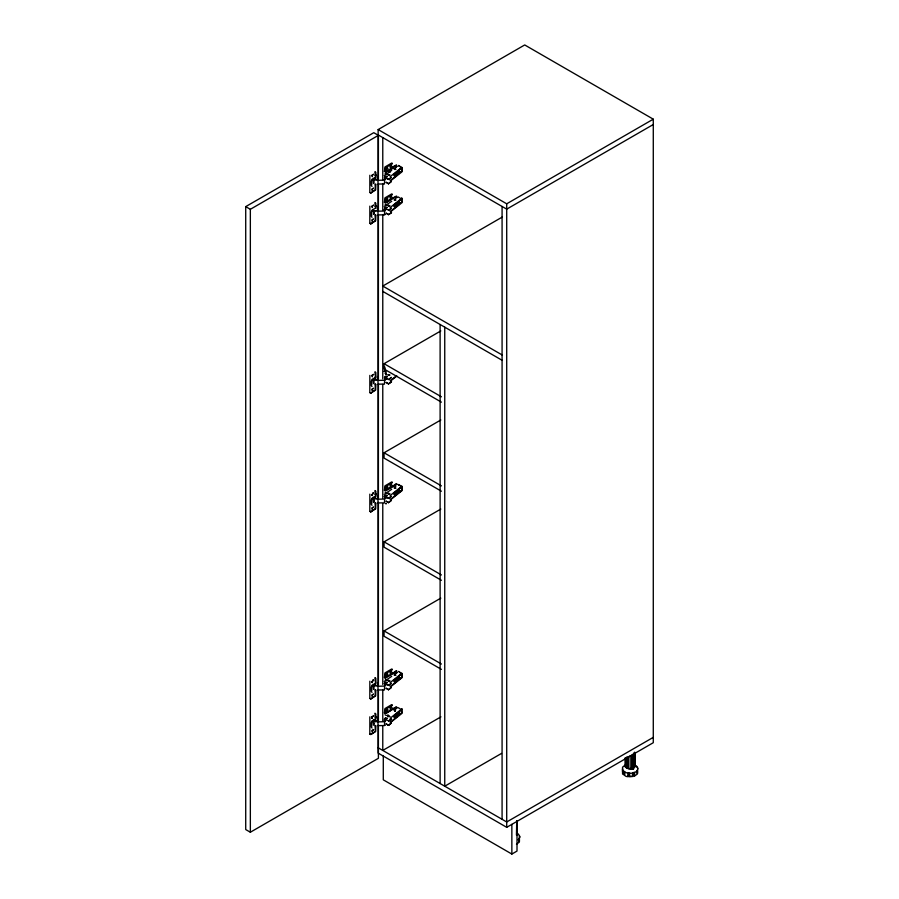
<?xml version="1.0" encoding="UTF-8"?>
<svg xmlns="http://www.w3.org/2000/svg" width="899" height="899" viewBox="0 0 899 899"><rect width="100%" height="100%" fill="white"/><g stroke="black" fill="none" stroke-linecap="round" stroke-linejoin="round"><path stroke-width="1.35" d="M385.311 177.957L385.311 176.665L384.918 178.013M516.464 835.104L516.745 820.596M517.161 820.776L516.813 834.103L516.813 820.821M519.397 836.036L519.375 841.711L519.397 839.452M622.558 772.005L622.558 768.6M626.693 757.172L626.502 767.96L625.389 767.004L625.389 757.7M626.502 767.96L626.502 757.34M630.143 755.553L630.143 768.836L628.165 768.611L628.165 756.655M633.773 753.351L633.773 767.96L632.109 768.611L632.109 755.329M633.773 767.96L635.29 765.858L635.29 752.575M369.849 206.141L369.815 223.087L370.646 223.851L375.636 220.907L375.883 215.075M369.849 175.26L369.815 192.206L370.646 192.97L375.636 190.026L375.883 184.194M369.849 375.389L369.815 392.324L370.646 393.088L375.636 390.155L375.883 384.311M369.849 494.147L369.815 511.093L370.646 511.857L375.636 508.924L375.883 503.08M369.849 716.84L369.815 733.786L370.646 734.55L375.636 731.606L375.883 725.774M369.849 681.206L369.815 698.152L370.646 698.916L375.636 695.983L375.883 690.14M401.673 202.376L401.684 198.319L390.155 207.557M401.673 171.495L401.684 167.439L390.155 176.676M401.673 713.076L401.684 709.019L390.155 718.256M371.68 184.969L372.119 180.283L375.883 177.541L375.849 172.462L374.984 171.664L375.546 177.238L372.029 179.272L371.231 181.216L371.231 185.43L372.017 186.43M371.68 215.85L371.703 212.321L372.849 210.186M371.68 385.087L372.119 380.412L375.883 377.659L375.849 372.579L374.984 371.781L375.546 377.355L372.029 379.389L371.231 381.345L371.231 385.559L372.017 386.559M371.68 503.856L372.119 499.181L375.883 496.428L375.849 491.348L374.984 490.551L375.546 496.124L372.029 498.158L371.231 500.114L371.231 504.328L372.017 505.328M371.68 690.915L372.119 686.24L375.883 683.487L375.849 678.408L374.984 677.61L375.546 683.184L372.029 685.218L371.231 687.173L371.231 691.387L372.017 692.376M371.68 726.549L372.119 721.863L375.883 719.121L375.849 714.042L374.984 713.244L375.546 718.807L372.029 720.852L371.231 722.796L371.231 727.01L372.017 728.01M385.66 379.524C384.907 377.434 383.817 380.648 385.66 379.209M385.39 369.141L385.368 371.287L384.131 371.343L386.244 371.815M384.648 497.934L385.356 497.619M385.278 721.2L384.244 720.402L385.649 720.526M392.2 163.933L385.57 167.652L385.368 171.17L384.435 171.394L384.941 167L391.762 163L392.335 163.371M392.2 194.813L385.57 198.533L385.368 202.05L384.435 202.275L384.941 197.881L391.762 193.881L392.335 194.24M384.435 371.512L384.941 367.118M392.2 482.819L385.57 486.539L385.368 490.056L384.435 490.281L384.941 485.887L391.762 481.898L392.335 482.257M392.2 669.879L385.57 673.598L385.368 677.116L384.435 677.34L384.941 672.946L391.762 668.957L392.335 669.317M384.952 684.6L385.356 684.667M392.2 705.513L385.57 709.232L385.368 712.75L384.435 712.974L384.941 708.581L391.762 704.58L392.335 704.94M373.647 378.794L373.636 383.648M373.647 720.245L373.636 725.1M385.604 179.171L384.514 179.025L385.356 178.721M384.761 684.903L385.66 685.038M375.546 184.419L375.052 184.07L375.422 189.554L371.096 192.824L370.062 192.577L371.096 192.824M375.052 214.951L375.422 220.435L371.096 223.705L370.062 223.458L371.096 223.705M375.052 384.199L375.422 389.683L371.096 392.953L370.062 392.706L371.096 392.953M375.052 502.968L375.422 508.452L371.096 511.722L370.062 511.475L371.096 511.722M375.052 690.027L375.422 695.5L371.096 698.781L370.062 698.534L371.096 698.781M375.052 725.65L375.422 731.134L371.096 734.404L370.062 734.157L371.096 734.404M626.828 768.196L633.458 769.218L633.57 765.858M385.525 498.439C385.604 497.776 383.3 498.349 385.525 498.136M385.929 172.765L386.064 175.125M385.929 372.883L386.064 375.243M385.413 379.715L384.637 379.164M385.413 685.544L384.637 684.993M385.278 210.501L384.244 209.703L385.66 209.973M384.514 209.905L385.132 210.209M384.514 720.605L385.132 720.908M399.28 203.668L399.212 204.354L399.943 202.96L398.886 204.219M385.547 208.782L384.57 208.602L385.143 207.961L384.918 208.894M385.536 377.434L385.143 377.209C386.671 378.187 383.367 378.187 385.12 377.501M385.547 496.799C384.457 496.45 384.884 496.529 385.143 495.978L384.918 496.911M385.547 683.847L384.637 683.105L385.559 683.251L384.918 683.97M385.547 719.481L384.57 719.301L385.143 718.661L385.311 719.537L384.165 719.211M399.504 491.753L399.28 490.034L397.875 491.753L398.886 492.225M399.504 678.812L399.28 677.093L397.875 678.812L398.886 679.284M399.504 714.435L399.28 712.727L398.336 713.278L398.1 714.907L398.336 713.278C399.313 712.21 397.954 712.323 399.437 713.165M622.569 769.387L622.569 773.994L623.906 774.916L623.906 771.499L624.783 772.106L624.783 775.522L626.12 776.433L628.154 776.635L628.57 773.005M625.389 764.723L625.389 767.004M516.745 835.216L517.161 834.058M394.537 169.484L395.009 169.091M394.582 488.101L395.009 487.977M394.605 675.25L395.009 675.037M384.558 214.456L385.289 214.546M384.558 725.156L385.289 725.246M399.718 490.573L399.437 491.112C398.796 489.562 398.841 489.393 398.336 490.584L398.684 492.135M399.718 677.632L399.437 678.172L398.471 676.88M384.952 178.654L384.514 179.306M384.952 209.534L384.356 209.658M518.161 839.913L520.094 836.879L518.229 833.879M519.375 838.306L518.892 842.464L516.476 844.172M384.48 377.602L385.547 378.029M387.435 715.256L388.166 714.874M385.311 177.418L384.57 177.721L384.986 177.26M384.671 208.512L385.536 208.186M384.671 496.529L385.536 496.192M384.671 683.577L385.536 683.251M384.671 719.211L385.536 718.885M395.021 486.752L396.054 485.943M395.021 673.801L397.291 672.497M394.661 709.378L396.054 708.626M375.366 210.962L376.76 210.411M375.366 721.661L376.76 721.11M628.165 768.611L628.356 756.486M398.954 204.556L390.166 211.557M390.155 495.563L401.684 486.337L401.673 490.393L398.954 492.573M390.155 682.622L401.684 673.396L401.673 677.453L398.954 679.622M390.166 180.677L397.133 175.125M390.66 180.823L402.044 171.754L402.044 167.551L398.403 165.45M390.66 211.703L402.044 202.635L401.729 197.971M390.166 380.794L396.144 376.04M390.66 380.94L396.875 375.996M390.166 499.563L397.133 494.023M390.66 499.709L402.044 490.64L402.044 486.438L397.763 484.336M390.166 686.622L397.133 681.082M390.66 686.769L402.044 677.7L402.044 673.497L398.403 671.407M390.166 722.257L397.133 716.705M390.66 722.403L402.044 713.334L401.729 708.67M395.099 710.94L394.582 710.558L394.976 711.244L395.526 710.401L394.268 710.558L395.009 710.671M398.684 679.194L398.583 676.891M399.28 171.147L398.066 172.305L398.268 173.529L399.504 172.855C400.853 168.967 396.414 173.597 398.886 173.338L399.943 172.08L398.392 173.473L398.336 171.698C399.752 170.54 397.425 171.068 399.313 171.158M399.28 202.028L398.066 203.185L398.268 204.41L399.504 203.736C400.044 198.814 397.01 207.478 398.336 202.578C399.313 201.511 397.954 201.623 399.437 202.466M399.28 490.034L398.1 492.225L398.066 491.191L398.268 492.427L399.077 492.292M399.28 677.093L398.1 679.284L398.066 678.251L398.268 679.475L399.077 679.352M399.28 712.727L398.1 714.907L398.066 713.885L398.268 715.11L399.077 714.986M388.626 210.209L391.402 208.13L389.042 210.411L386.21 208.995M388.626 379.445L391.402 377.378L389.042 379.659L386.21 378.232M388.626 720.908L391.402 718.829L389.042 721.11L386.21 719.694M625.21 765.285L622.558 767.117L622.569 770.308L626.12 772.735L631.548 773.286L636.323 771.69L638.2 768.701L636.312 765.712M623.884 766.487L624.771 765.881M395.234 167.619L396.054 167.057M395.234 198.499L397.291 197.432M384.266 175.462L391.694 170.405M384.266 206.332L391.694 201.286M384.266 494.349L391.694 489.292M384.266 681.408L391.694 676.351M375.299 377.322L375.04 377.063M393.818 175.687L397.279 173.597M393.818 206.556L397.279 204.478M394.695 493.394L397.021 492M393.818 494.574L397.279 492.495M394.695 680.453L397.021 679.06M393.818 681.633L397.279 679.554M393.818 717.256L397.279 715.177M385.941 490.022L391.458 486.842L385.941 490.427L384.435 490.281M391.458 168.338L385.941 171.54L384.435 171.394M375.883 208.422L375.849 203.343L374.984 202.545L375.546 208.107L372.029 210.152L371.231 212.097L371.231 216.311L372.017 217.311M391.458 199.218L385.941 202.41L384.435 202.275M384.435 677.34L385.941 677.486L391.458 673.902L390.784 674.272M391.458 709.918L385.941 713.109L384.435 712.974M378.142 179.789L378.142 129.568L524.713 44.95L653.281 119.174L653.281 742.709L506.71 827.327L378.142 753.104L378.142 725.313M378.4 726.021L378.4 758.295L250.349 832.227L245.719 829.552L245.719 206.624L373.77 132.692L378.4 135.356L378.4 178.856M245.719 206.624L250.349 209.287L378.4 135.356M378.142 129.568L506.71 203.803L653.281 119.174M653.281 124.523L506.71 209.141L378.142 134.917M502.372 216.996L382.772 286.051L502.08 354.925M441.398 402.145L384.064 369.039L384.064 363.69L440.802 330.922M441.398 491.214L384.064 458.108L384.064 452.77L440.802 420.002M441.398 580.293L384.064 547.188L384.064 541.839L440.802 509.081M441.398 669.373L384.064 636.256L384.064 630.918L440.802 598.15M394.133 709.952L397.291 707.771M440.915 716.863L382.772 750.429L382.772 726.583M501.518 753.418L444.747 786.209L444.747 327.169M653.281 737.36L506.71 821.978L378.142 747.754M383.289 755.531L383.289 779.826L511.857 854.05L517.004 851.083L517.004 821.394M374.254 213.175L373.613 213.524L374.422 212.838M390.784 168.315L391.458 167.956M391.458 198.836C373.141 210.681 406.842 190.374 393.369 197.746L392.38 197.364M391.458 709.536C373.141 721.38 406.842 701.074 393.369 708.446L392.38 708.064M395.549 167.259L397.403 166.304M395.549 673.216L397.403 672.261M377.861 180.193L377.636 179.53M374.355 178.35L373.647 178.665L373.636 183.52M374.355 497.237L373.647 497.552L373.636 502.417M375.299 214.726L375.546 215.299M375.299 383.974L375.546 384.536M375.299 502.743L375.546 503.305M375.299 689.803L375.546 690.365M375.299 725.426L375.546 725.999M373.366 492.888L371.928 495.36L371.804 494.652L372.321 495.63L372.321 494.09L373.726 493.113L372.579 493.146M373.366 679.947L371.928 682.42L371.804 681.712L372.321 682.689L372.321 681.15L373.726 680.172L372.579 680.206M373.714 501.136L374.422 500.855M373.714 723.83L374.422 723.538M386.233 373.355L386.008 374.433M633.211 773.016L634.525 772.578L634.66 775.938L637.031 774.264L637.492 770.106L637.492 773.511L637.492 771.263M632.008 775.23L633.323 774.781L634.525 775.983M375.04 175.586L376.602 175.193M375.04 206.467L376.602 206.073M375.04 494.484L376.602 494.079M375.04 717.166L376.602 716.773M385.12 496.27L384.165 496.529M385.12 683.33L384.165 683.577M385.143 177.081L384.502 177.451L385.087 177.732M395.009 199.971L394.537 200.365L395.077 200.162M516.779 832.924L516.813 834.103M632.109 768.611L630.143 768.836M375.861 179.609L376.76 179.53M375.861 379.726L376.76 379.659M375.861 498.496L376.76 498.428M386.727 173.192L386.008 174.316M394.605 169.304L395.279 169.506M392.38 166.484L393.369 166.866L396.56 165.034L393.11 166.708L393.987 167.866L386.244 171.698L385.941 171.136M377.895 176.71L378.041 180.553L377.704 176.698M392.38 485.37L393.369 485.763C399.841 480.549 396.493 485.786 385.941 490.427M392.38 672.43L393.369 672.823C399.841 667.609 396.493 672.834 385.941 677.486M386.21 378.782L386.851 379.041L386.312 378.827M386.21 497.552L386.851 497.81L386.312 497.597M386.21 684.611L386.48 684.633M628.57 775.275L629.929 775.41M385.39 177.328L384.671 177.631M378.108 180.205L373.669 179.733L373.669 183.036M373.636 214.4L373.636 210.501L378.108 211.085M378.108 499.102L373.669 498.63L373.669 501.934M378.108 686.162L373.669 685.69L373.647 684.611L376.187 685.252M378.108 721.785L373.669 721.313L373.669 724.616M385.502 503.586L386.368 503.8M385.525 503.418L385.941 503.507M626.693 767.802L628.356 768.443M400.122 166.708L398.92 166.135M398.257 484.741L398.92 485.033M389.053 171.923L390.054 172.361L389.177 171.731M631.199 768.094L633.458 769.218M384.986 173.159L386.379 173.912M384.986 204.039L386.379 204.792M384.986 373.287L386.379 374.029M384.986 492.056L386.379 492.798M386.379 679.858L384.929 678.475M384.986 714.739L386.379 715.492M397.954 196.881L400.246 198.151M397.954 707.58L400.246 708.85M382.772 291.388L502.08 360.274M384.064 363.69L441.398 396.796M384.064 452.77L441.398 485.876M384.064 541.839L441.398 574.944M384.064 630.918L441.398 664.024M399.527 485.314L400.358 485.763M399.527 672.362L400.358 672.823M375.175 178.508L376.187 179.306M375.175 378.625L376.187 379.423M375.175 720.088L376.187 720.886M396.526 202.826L393.919 205.478L402.044 198.432L395.695 203.927L395.032 207.163L395.369 203.781M396.526 713.525L393.919 716.177L402.044 709.131L395.695 714.626L395.032 717.863L395.369 714.48M392.335 167.102L392.728 167.607L392.582 166.854M392.335 197.982L392.728 198.488L392.582 197.724M392.335 485.988L392.728 486.494L392.582 485.741M392.335 673.048L392.728 673.553L392.582 672.8M392.335 708.682L392.728 709.187L392.582 708.423M637.02 767.117L637.492 767.858M385.885 204.601L386.064 206.006M385.885 492.618L386.064 494.012M385.885 679.666L386.064 681.071M377.962 209.456L377.76 207.287L378.041 211.434M377.962 378.704L377.76 376.535L378.041 379.322M377.895 495.607L377.962 497.473M377.895 682.667L377.962 684.532M377.962 720.155L377.76 717.986L378.041 720.773M385.986 204.197L386.008 205.197M385.986 492.202L386.008 493.203M385.986 679.262L386.008 680.262M378.029 495.607L378.041 498.091M378.029 682.667L378.041 685.139M373.636 689.477L373.636 685.566L373.669 688.994M373.669 210.613L373.669 213.917M373.669 383.165L373.669 379.861L378.108 380.333L378.142 214.85M634.896 752.384L634.896 767.004M634.604 752.283L634.604 766.892M633.492 753.238L633.492 767.858M633.323 772.511L633.211 776.421L629.514 776.781L629.514 773.365L628.154 773.23L628.154 776.635M632.042 755.126L632.042 768.409M625.726 757.666L625.726 766.959M625.333 757.857L625.333 765.824M511.857 824.361L511.857 854.05M506.71 203.803L506.71 827.327M502.08 206.467L502.08 819.315M440.117 324.494L440.117 783.535M382.772 137.592L382.772 179.654M382.772 183.868L382.772 210.512M382.772 214.715L382.772 378.794M382.772 384.401L382.772 498.001M382.772 503.609L382.772 684.51M382.772 690.129L382.772 720.976M378.4 184.464L378.4 211.119M378.4 215.333L378.4 379.479M378.4 383.693L378.4 498.743M378.4 502.946L378.4 685.341M378.4 689.544L378.4 721.818M378.142 184.003L378.142 210.647M378.142 384.536L378.142 498.136M378.142 502.339L378.142 686.049M378.142 690.252L378.142 721.11M250.349 209.287L250.349 832.227M385.311 376.793L385.311 378.086L385.311 376.793M385.311 207.545L385.311 208.838L385.311 207.545M385.311 718.245L385.311 719.537L385.311 718.245M385.311 682.622L385.311 683.903L385.311 682.622M385.311 495.563L385.311 496.844L385.311 495.563M391.402 165.124L390.481 168.214L389.997 165.877L391.402 165.124M391.402 196.004L390.481 199.095L389.997 196.757L391.402 196.004M391.402 484.01L390.481 487.101L389.997 484.763L391.402 484.01M391.402 671.07L390.481 674.16L389.997 671.823L391.402 671.07M391.402 706.704L390.481 709.794L389.997 707.457L391.402 706.704M375.029 178.923L374.085 179.115L375.029 178.923M375.029 379.041L374.085 379.243L375.029 379.041M375.029 497.81L374.085 498.001L375.029 497.81M375.029 684.869L374.085 685.06L375.029 684.869M375.029 720.504L374.085 720.695L375.029 720.504M384.648 180.115L384.457 184.003L378.063 184.003L377.951 180.328L384.648 180.115M384.648 210.984L384.457 214.883L378.063 214.883L377.951 211.209L384.648 210.984M384.648 380.232L384.457 384.12L378.063 384.131L377.951 380.446L384.648 380.232M384.648 499.001L384.457 502.889L378.063 502.901L377.951 499.215L384.648 499.001M384.648 686.061L384.457 689.949L378.063 689.96L377.951 686.274L384.648 686.061M384.648 721.683L384.457 725.583L378.063 725.583L377.951 721.908L384.648 721.683M399.28 491.686L399.212 492.36L399.943 490.978L399.28 491.686M399.28 678.745L399.212 679.419L399.943 678.026L399.28 678.745M399.28 714.368L399.212 715.053L399.943 713.66L399.28 714.368M398.594 172.203L399.032 173.586L398.403 173.046L399.167 171.394L399.92 171.552L398.594 172.203M398.594 203.084L399.032 204.466L398.403 203.927L399.167 202.275L399.92 202.432L398.594 203.084M398.594 491.101L399.032 492.472L398.403 491.933L399.167 490.281L399.92 490.438L398.594 491.101M398.594 678.149L398.403 678.992L399.167 677.34L399.92 677.498L398.594 678.149M398.594 713.784L399.032 715.166L398.403 714.626L399.167 712.974L399.92 713.132L398.594 713.784M372.321 175.204L372.321 176.743L372.074 175.136L373.726 174.226L372.321 175.204M372.321 189.105L372.321 190.644L372.242 188.723L373.726 188.127L372.321 189.105M372.321 206.073L372.321 207.624L372.074 206.017L373.726 205.107L372.321 206.073M372.321 219.985L372.321 221.525L372.242 219.592L373.726 219.008L372.321 219.985M372.321 375.321L372.321 376.861L372.074 375.265L373.726 374.344L372.321 375.321M372.321 389.222L372.321 390.773L372.242 388.84L373.726 388.244L372.321 389.222M372.321 507.991L372.321 509.542L372.242 507.609L373.726 507.014L372.321 507.991M372.321 695.051L372.321 696.601L372.242 694.669L373.726 694.073L372.321 695.051M372.321 716.773L372.321 718.323L372.074 716.717L373.726 715.806L372.321 716.773M372.321 730.685L372.321 732.224L372.242 730.291L373.726 729.707L372.321 730.685M387.75 168.248L386.559 169.563L386.896 167.855L387.75 168.248M387.75 199.117L386.559 200.443L386.896 198.724L387.75 199.117M387.75 487.134L386.559 488.449L386.896 486.741L387.75 487.134M387.75 674.194L386.559 675.509L386.896 673.801L387.75 674.194M387.75 709.817L386.559 711.143L386.896 709.423L387.75 709.817M398.066 172.305L398.1 173.327L398.066 172.305M398.066 203.185L398.1 204.208L398.066 203.185M395.695 173.046L395.032 176.283L394.706 173.878L396.785 172.181L393.919 174.608L402.044 167.551L395.695 173.046M395.695 491.944L395.032 495.169L394.706 492.764L396.785 491.068L393.919 493.495L402.044 486.438L395.695 491.944M395.695 679.003L395.032 682.229L394.706 679.824L396.785 678.127L393.919 680.554L402.044 673.497L395.695 679.003M387.177 176.653L386.031 177.17L385.278 176.541L387.177 176.653M387.177 207.534L386.031 208.051L385.278 207.422L387.177 207.534M387.177 376.771L386.031 377.299L385.278 376.67L387.177 376.771M387.177 495.54L386.031 496.068L385.278 495.428L387.177 495.54M387.177 682.599L386.031 683.128L385.278 682.487L387.177 682.599M387.177 718.234L386.031 718.75L385.278 718.121L387.177 718.234M395.762 169.181L394.268 168.978L395.762 169.181M395.762 200.05L394.268 199.859L395.762 200.05M395.762 488.067L394.268 487.865L395.762 488.067M395.762 675.127L394.268 674.924L395.762 675.127M389.75 174.9L387.862 174.721L389.75 174.9M389.75 205.781L388.817 206.253L387.851 205.568L389.75 205.781M389.75 375.029L388.817 375.49L387.851 374.816L389.75 375.029M389.75 493.787L387.862 493.618L389.75 493.787M389.75 680.846L388.817 681.318L387.851 680.644L389.75 680.846M389.75 716.481L387.862 716.301L389.75 716.481M388.48 174.451C387.705 175.62 390.537 174.631 388.48 174.451M388.48 205.332C387.705 206.5 390.537 205.511 388.48 205.332M388.48 374.58C387.705 375.748 390.537 374.759 388.48 374.58M388.48 493.337C387.705 494.517 390.537 493.517 388.48 493.337M388.48 680.397C387.705 681.577 390.537 680.577 388.48 680.397M388.48 716.031C387.705 717.2 390.537 716.211 388.48 716.031M384.884 208.242L385.435 208.512L384.884 208.242M384.884 377.479L385.435 377.76L384.884 377.479M384.884 496.248L385.435 496.518L384.884 496.248M384.884 683.307L385.435 683.577L384.884 683.307M384.884 718.942L385.435 719.211L384.884 718.942M391.166 177.44L388.626 179.328L386.21 178.114L389.042 179.53L391.166 177.44M391.166 496.327L388.626 498.215L386.21 497.001L389.042 498.428L391.166 496.327M391.166 683.386L388.626 685.274L386.21 684.06L389.042 685.488L391.166 683.386M391.166 181.643L388.728 183.576L391.166 181.643M391.166 500.541L388.728 502.474L391.166 500.541M391.166 687.6L388.728 689.533L391.166 687.6M391.166 723.223L388.728 725.156L391.166 723.223M391.492 212.67L388.728 214.456L391.492 212.67M391.492 381.906L388.728 383.704L391.492 381.906M395.425 199.994L394.582 199.859L395.425 199.994M386.48 178.687L386.48 178.687M386.48 209.568L386.48 209.568M386.48 720.268L386.48 720.268M388.514 183.778L386.21 182.317L388.514 183.778M388.514 214.659L386.21 213.198L388.514 214.659M388.514 383.907L386.21 382.446L388.514 383.907M388.514 502.676L386.21 501.215L388.514 502.676M388.514 689.735L386.21 688.274L388.514 689.735M388.514 725.358L386.21 723.897L388.514 725.358M371.928 718.054L371.804 717.346L371.928 718.054"/></g></svg>
